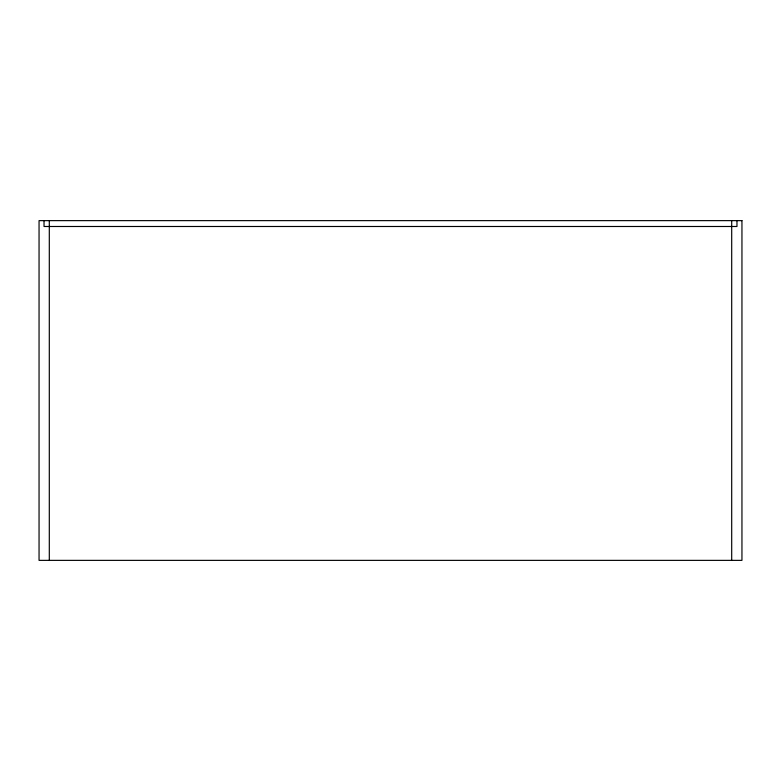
<?xml version="1.0" encoding="UTF-8"?>
<svg xmlns="http://www.w3.org/2000/svg" width="781" height="781" viewBox="0 0 781 781"><rect width="100%" height="100%" fill="white"/><g stroke="black" fill="none" stroke-linecap="round" stroke-linejoin="round"><path stroke-width="1.17" d="M736.971 220.632L736.971 226.49L44.029 226.49L44.029 220.632M731.699 220.632L731.699 560.367M49.301 220.632L49.301 560.367M741.95 220.632L39.05 220.632L39.05 560.367L741.95 560.367L741.95 220.632"/></g></svg>
